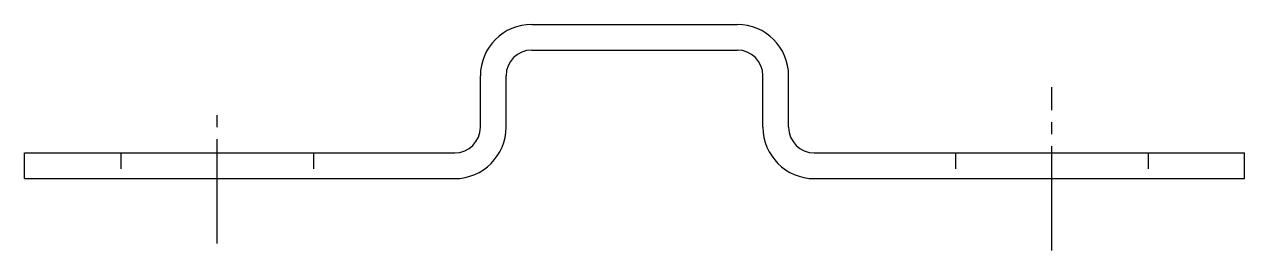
# Model space of a CAD drawing. Extents: x 11 to 131, y 10 to 168.
# Drawn here: x 93.36 to 131.36, y 160.72 to 167.76 of the extents above; entities outside this region: 2.
import ezdxf

# ---------------------------------------------------------------- set-up
doc = ezdxf.new("R2010")
doc.units = 0
doc.header["$LTSCALE"] = 0.25
doc.linetypes.add('CENTER', pattern=[17.5, 13, -1.5, 1.5, -1.5])
doc.linetypes.add('DASHED', pattern=[3.5, 2, -1.5])
doc.layers.get('0').update_dxf_attribs({"linetype": 'CONTINUOUS'})
doc.layers.add('CENTER', color=1, linetype='CENTER')
doc.styles.get("Standard").update_dxf_attribs({"font": 'txt.shx'})

msp = doc.modelspace()

# ---------------------------------------------------------------- linework, layer by layer
for p, q in [((109.161595, 167.755198), (115.561595, 167.755198)), ((109.161595, 166.955198), (115.561595, 166.955198)), ((107.561595, 164.555198), (107.561595, 166.155198)), ((108.361595, 164.555198), (108.361595, 166.155198)), ((116.361595, 164.555198), (116.361595, 166.155198)), ((117.161595, 164.555198), (117.161595, 166.155198)), ((93.361595, 162.955198), (93.361595, 163.755198)), ((93.361595, 163.755198), (106.761595, 163.755198)), ((117.961595, 163.755198), (131.361595, 163.755198)), ((131.361595, 162.955198), (131.361595, 163.755198)), ((93.361595, 162.955198), (106.761595, 162.955198)), ((117.961595, 162.955198), (131.361595, 162.955198))]:
    msp.add_line(p, q)
at = {"color": 3, "linetype": 'DASHED'}
for p, q in [((96.361595, 163.755198), (96.361595, 162.955198)), ((102.361595, 163.755198), (102.361595, 162.955198)), ((122.361595, 163.755198), (122.361595, 162.955198)), ((128.361595, 163.755198), (128.361595, 162.955198))]:
    msp.add_line(p, q, dxfattribs=at)
for centre, radius, start, end in [((109.161595, 166.155198), 1.6, 90, 180), ((115.561595, 166.155198), 1.6, 0, 90), ((109.161595, 166.155198), 0.8, 90, 180), ((115.561595, 166.155198), 0.8, 0, 90), ((106.761595, 164.555198), 1.6, 270, 0), ((106.761595, 164.555198), 0.8, 270, 0), ((117.961595, 164.555198), 1.6, 180, 270), ((117.961595, 164.555198), 0.8, 180, 270)]:
    msp.add_arc(centre, radius, start, end)
at = {"layer": 'CENTER', "color": 1, "linetype": 'CENTER'}
for p, q in [((125.361595, 160.715202), (125.361595, 165.802171)), ((99.361595, 160.931669), (99.361595, 165.261005))]:
    msp.add_line(p, q, dxfattribs=at)

# ---------------------------------------------------------------- texts
for s, p in [('CUCLP4-2', (10, 25)), ('CUCLP_04', (10, 10))]:
    msp.add_text(s, height=4).set_placement(p)

doc.saveas('drawing.dxf')
